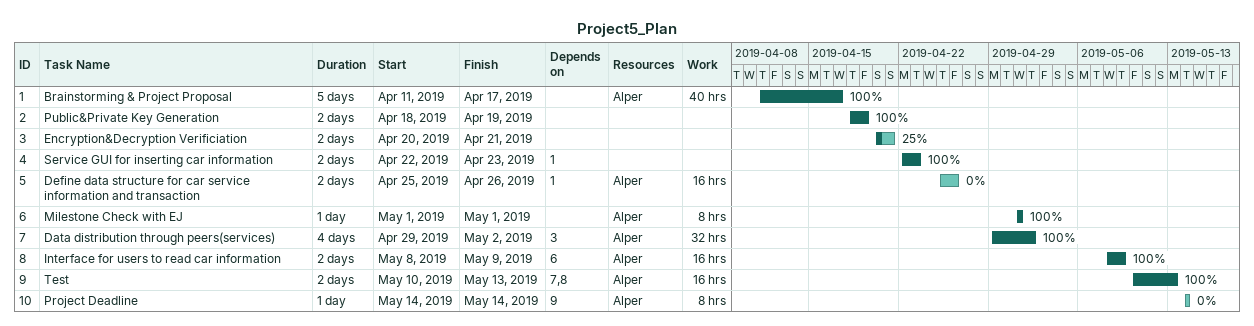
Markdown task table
Project5_Plan

| ID | Task | Duration | Start | Finish | Predecessors | Resources | % complete | Work (h) |
|---|---|---|---|---|---|---|---|---|
| 1 | Brainstorming & Project Proposal | 5d | 2019-04-11 | 2019-04-17 |  | Alper | 100 | 40 |
| 2 | Public&Private Key Generation | 2d | 2019-04-18 | 2019-04-19 |  |  | 100 |  |
| 3 | Encryption&Decryption Verificiation | 2d | 2019-04-20 | 2019-04-21 |  |  | 25 |  |
| 4 | Service GUI for inserting car information | 2d | 2019-04-22 | 2019-04-23 | 1 |  | 100 |  |
| 5 | Define data structure for car service information and transaction | 2d | 2019-04-25 | 2019-04-26 | 1 | Alper | 0 | 16 |
| 6 | Milestone Check with EJ | 1d | 2019-05-01 | 2019-05-01 |  | Alper | 100 | 8 |
| 7 | Data distribution through peers(services) | 4d | 2019-04-29 | 2019-05-02 | 3 | Alper | 100 | 32 |
| 8 | Interface for users to read car information | 2d | 2019-05-08 | 2019-05-09 | 6 | Alper | 100 | 16 |
| 9 | Test | 2d | 2019-05-10 | 2019-05-13 | 7, 8 | Alper | 100 | 16 |
| 10 | Project Deadline | 1d | 2019-05-14 | 2019-05-14 | 9 | Alper | 0 | 8 |
